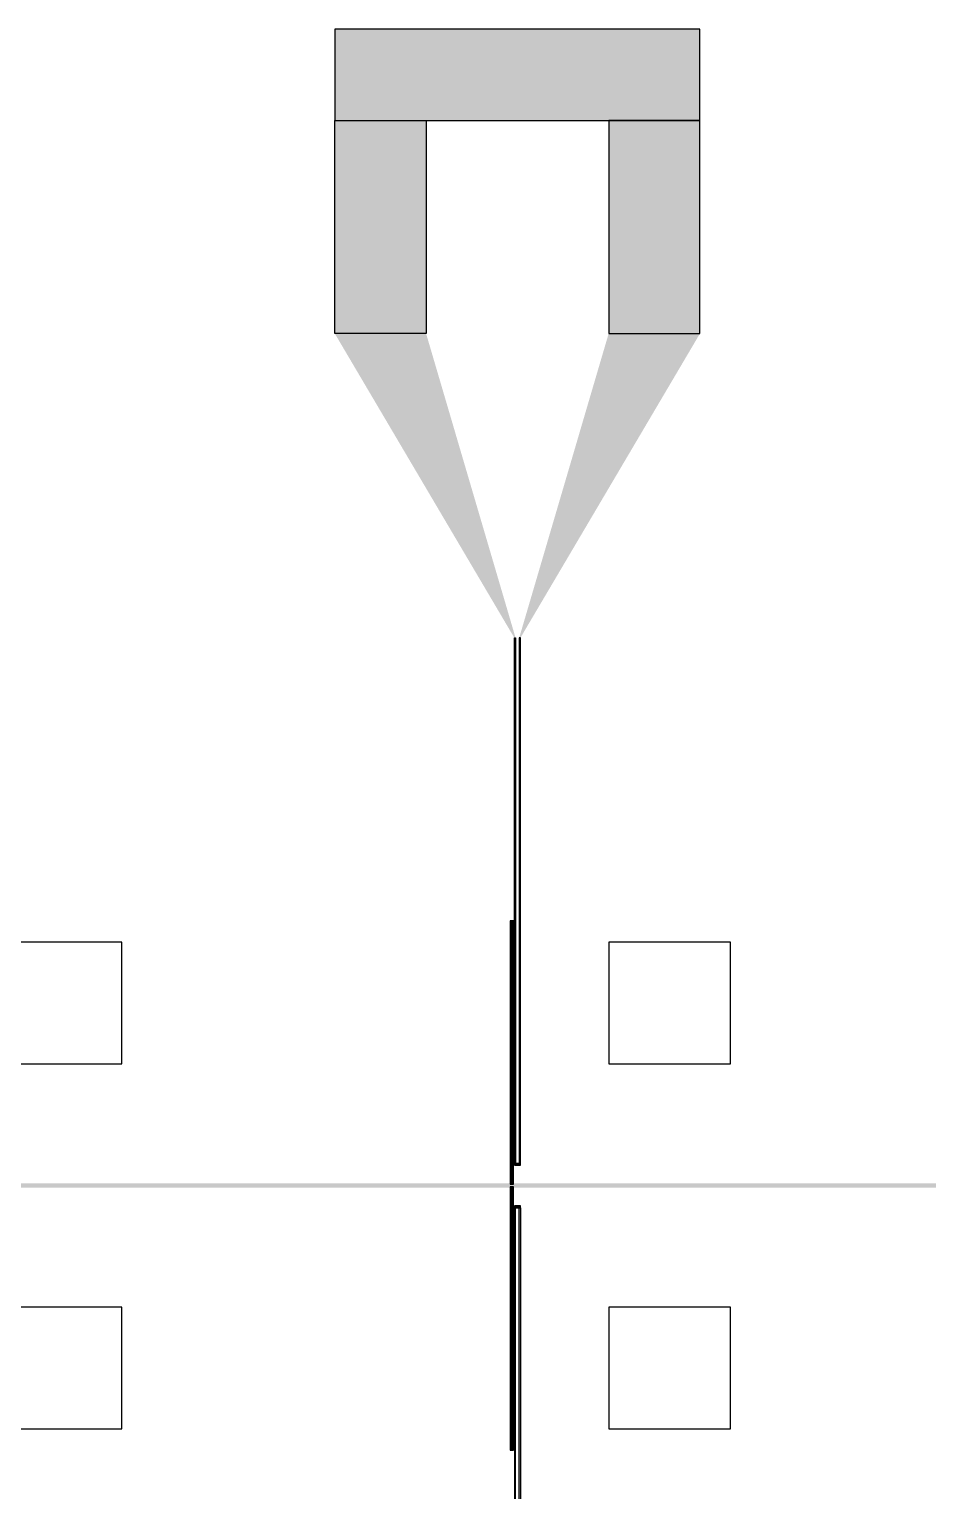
# Model space of a CAD drawing. Extents: x -200 to 7200, y -200 to 2100.
# Drawn here: x 3724 to 4462, y 699 to 1900 of the extents above; entities that cross this region are included whole.
import ezdxf

# ---------------------------------------------------------------- set-up
doc = ezdxf.new("R2010")
doc.units = 0
for name, color, linetype in [('GAP', 1, 'continuous'), ('PIN', 2, 'continuous'), ('VIA', 3, 'continuous')]:
    doc.layers.add(name, color=color, linetype=linetype)

# ---------------------------------------------------------------- blocks, each defined once
blk = doc.blocks.new('R2C2BGAP')
for points in [[(4121.7, 1166), (4121.7, 1167.5), (4119.2, 1167.5), (4119.2, 1166), (4121.7, 1166)], [(4121.7, 951), (4121.7, 1166), (4119.2, 1166), (4119.2, 951), (4121.7, 951)], [(4119.2, 949), (4119.2, 734), (4121.7, 734), (4121.7, 949), (4119.2, 949)], [(4119.2, 734), (4119.2, 732.5), (4121.7, 732.5), (4121.7, 734), (4119.2, 734)]]:
    blk.add_lwpolyline(points)
for points in [[(4121.7, 1166), (4121.7, 1167.5), (4119.2, 1166), (4119.2, 1167.5)], [(4121.7, 951), (4121.7, 1166), (4119.2, 951), (4119.2, 1166)], [(4755.2, 951.8), (3201.8, 951.8), (4755.2, 948.3), (3201.8, 948.3)], [(4119.2, 949), (4119.2, 734), (4121.7, 949), (4121.7, 734)], [(4119.2, 734), (4119.2, 732.5), (4121.7, 734), (4121.7, 732.5)]]:
    blk.add_solid(points)
blk = doc.blocks.new('R2C2BPIN')
for points in [[(4121.1, 951), (4121.1, 1166), (4119.8, 1166), (4119.8, 951), (4121.1, 951)], [(4119.8, 949), (4119.8, 734), (4121.1, 734), (4121.1, 949), (4119.8, 949)]]:
    blk.add_lwpolyline(points)
for points in [[(4121.1, 951), (4121.1, 1166), (4119.8, 951), (4119.8, 1166)], [(4755.2, 950.4), (3201.8, 950.4), (4755.2, 951.3), (3201.8, 951.3)], [(4755.2, 949.7), (3201.8, 949.7), (4755.2, 948.8), (3201.8, 948.8)], [(4119.8, 949), (4119.8, 734), (4121.1, 949), (4121.1, 734)]]:
    blk.add_solid(points)
blk = doc.blocks.new('R2C2BVIA')
for points in [[(3700, 1150), (3700, 1050), (3800, 1050), (3800, 1150), (3700, 1150)], [(4200, 1150), (4200, 1050), (4300, 1050), (4300, 1150), (4200, 1150)], [(3700, 850), (3700, 750), (3800, 750), (3800, 850), (3700, 850)], [(4200, 850), (4200, 750), (4300, 750), (4300, 850), (4200, 850)]]:
    blk.add_lwpolyline(points)
blk = doc.blocks.new('R2C2B')
for points in [[(3975, 1900), (3975, 1825), (4275, 1825), (4275, 1900), (3975, 1900)], [(4050, 1825), (4050, 1650), (3975, 1650), (3975, 1825), (4050, 1825)], [(4200, 1825), (4200, 1650), (4275, 1650), (4275, 1825), (4200, 1825)], [(4123.5, 1400), (4123.5, 1280.5), (4122.5, 1280.5), (4122.5, 1400), (4123.5, 1400)], [(4126.5, 1400), (4126.5, 1280.5), (4127.5, 1280.5), (4127.5, 1400), (4126.5, 1400)], [(4123.5, 1280.5), (4123.5, 968.2), (4122.5, 968.2), (4122.5, 1280.5), (4123.5, 1280.5)], [(4126.5, 1280.5), (4126.5, 968.2), (4127.5, 968.2), (4127.5, 1280.5), (4126.5, 1280.5)], [(4122.5, 968.2), (4122.5, 966.8), (4127.5, 966.8), (4127.5, 968.2), (4122.5, 968.2)], [(4127.5, 931.8), (4127.5, 933.2), (4122.5, 933.2), (4122.5, 931.8), (4127.5, 931.8)], [(4123.5, 619.5), (4123.5, 931.8), (4122.5, 931.8), (4122.5, 619.5), (4123.5, 619.5)], [(4126.5, 619.5), (4126.5, 931.8), (4127.5, 931.8), (4127.5, 619.5), (4126.5, 619.5)]]:
    blk.add_lwpolyline(points)
for points in [[(3975, 1900), (3975, 1825), (4275, 1900), (4275, 1825)], [(4050, 1825), (4050, 1650), (3975, 1825), (3975, 1650)], [(4200, 1825), (4200, 1650), (4275, 1825), (4275, 1650)], [(4050, 1650), (4123.5, 1400), (3975, 1650), (4122.5, 1400)], [(4200, 1650), (4126.5, 1400), (4275, 1650), (4127.5, 1400)], [(4123.5, 1400), (4123.5, 1280.5), (4122.5, 1400), (4122.5, 1280.5)], [(4126.5, 1400), (4126.5, 1280.5), (4127.5, 1400), (4127.5, 1280.5)], [(4123.5, 1280.5), (4123.5, 968.2), (4122.5, 1280.5), (4122.5, 968.2)], [(4126.5, 1280.5), (4126.5, 968.2), (4127.5, 1280.5), (4127.5, 968.2)], [(4122.5, 968.2), (4122.5, 966.8), (4127.5, 968.2), (4127.5, 966.8)], [(4127.5, 931.8), (4127.5, 933.2), (4122.5, 931.8), (4122.5, 933.2)], [(4123.5, 619.5), (4123.5, 931.8), (4122.5, 619.5), (4122.5, 931.8)], [(4126.5, 619.5), (4126.5, 931.8), (4127.5, 619.5), (4127.5, 931.8)]]:
    blk.add_solid(points)

msp = doc.modelspace()

# ---------------------------------------------------------------- block references
msp.add_blockref('R2C2B', (0, 0))
at = {"layer": 'gap'}
msp.add_blockref('R2C2BGAP', (0, 0), dxfattribs=at)
at = {"layer": 'pin'}
msp.add_blockref('R2C2BPIN', (0, 0), dxfattribs=at)
at = {"layer": 'via'}
msp.add_blockref('R2C2BVIA', (0, 0), dxfattribs=at)

doc.saveas('drawing.dxf')
